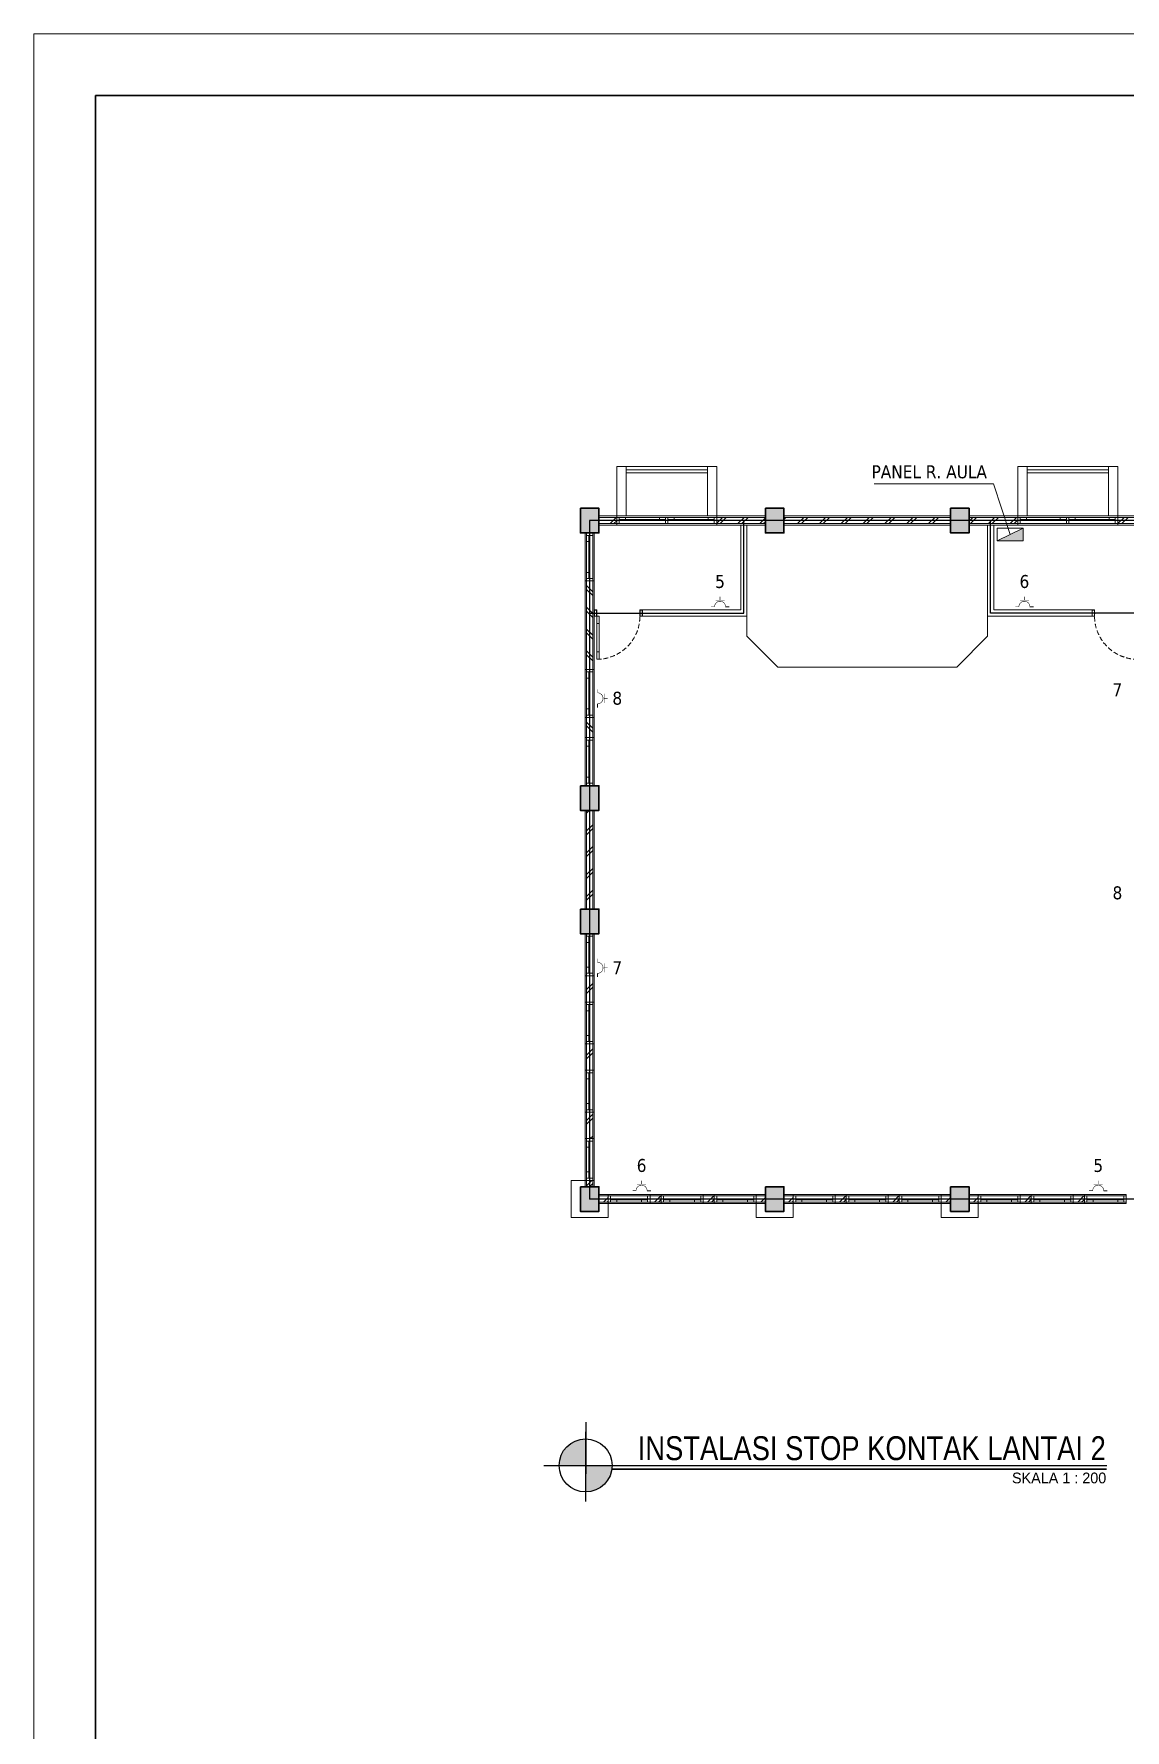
# Model space of a CAD drawing. Header units: millimetres. Extents: x -17012 to 17775, y -5570 to 5430.
# Drawn here: x 975 to 4513, y -70 to 5430 of the extents above; entities that cross this region are included whole.
import ezdxf
from ezdxf.enums import TextEntityAlignment as Align

# ---------------------------------------------------------------- set-up
doc = ezdxf.new("R2010")
doc.units = ezdxf.units.MM
doc.linetypes.add('HIDDEN', pattern=[0.375, 0.25, -0.125])
for name, color, linetype, lineweight in [('ars', 11, 'Continuous', 5), ('DENAH', 7, 'Continuous', 0), ('dinding', 5, 'Continuous', 15), ('GRS KOP', 1, 'Continuous', 35), ('KOLOM', 1, 'Continuous', 30), ('kop', 7, 'Continuous', 20), ('kus', 63, 'Continuous', 15), ('LAMPU-LISTRIK', 22, 'Continuous', 0), ('lan', 7, 'Continuous', 15), ('Notasi', 2, 'Continuous', 20), ('PARTISI', 190, 'Continuous', 9), ('sol kol', 8, 'Continuous', 0), ('tem', 5, 'Continuous', 20)]:
    doc.layers.add(name, color=color, linetype=linetype, lineweight=lineweight)
doc.layers.add('as', color=1, linetype='Continuous', plot=False)
doc.layers.add('D1', color=1, linetype='Continuous')
doc.layers.add('HT', color=8, linetype='Continuous')
doc.styles.add('BARU', font='complex.shx')
doc.styles.add('NOT', font='ARIALN.TTF')
doc.styles.get("Standard").update_dxf_attribs({"font": 'arial.ttf'})
doc.styles.add('style2', font='verdana.ttf')
doc.styles.add('tahoma', font='tahoma.ttf')
pattern_1 = [(45, (2676.857, -3628.213), (-35.35534, 35.35534), []), (45, (2689.357, -3628.213), (-35.35534, 35.35534), [])]

# ---------------------------------------------------------------- blocks, each defined once
blk = doc.blocks.new('P 70')
at = {"linetype": 'HIDDEN', "ltscale": 0.3}
blk.add_lwpolyline([(-0.74, 0.1, -0.414214), (-0.04, 0.8, -1.303225)], format="xyb", dxfattribs=at)
for points in [[(-0.04, 0.8), (-0.08, 0.8), (-0.08, 0.68), (-0.04, 0.68)], [(-0.04, 0.68), (-0.08, 0.68), (-0.08, 0.22), (-0.04, 0.22)], [(-0.735, 0.06), (-0.74, 0.06), (-0.74, 0.061), (-0.74, 0.1), (-0.78, 0.1), (-0.78, 0), (-0.74, 0), (-0.74, 0.056), (-0.735, 0.058)], [(-0.742, 0.002), (-0.778, 0.002), (-0.778, 0.098), (-0.742, 0.098)], [(-0.04, 0.1), (-0.08, 0.1), (-0.08, 0.22), (-0.04, 0.22)], [(-0.045, 0.06), (-0.04, 0.06), (-0.04, 0.061), (-0.04, 0.1), (0, 0.1), (0, 0), (-0.04, 0), (-0.04, 0.056), (-0.045, 0.058)], [(-0.038, 0.002), (-0.002, 0.002), (-0.002, 0.098), (-0.038, 0.098)]]:
    blk.add_lwpolyline(points, close=True)
blk = doc.blocks.new('K1')
at = {"layer": 'KOLOM'}
blk.add_lwpolyline([(0.2, 0.15), (-0.2, 0.15), (-0.2, -0.15), (0.2, -0.15), (0.2, 0.15)], dxfattribs=at)
blk = doc.blocks.new('P1')
at = {"lineweight": 5}
h = blk.add_hatch(dxfattribs=at)
h.set_pattern_fill('ANSI31', color=256, scale=0.020282, angle=-315, style=0)
h.set_pattern_definition([(179.99999863, (-506.106483, 1417.280242), (6.07e-11, 0.0025352112676), [])])
h.paths.add_polyline_path([(-1.729, 0.805, -1), (-1.693, 0.77, -1)])
h.paths.add_polyline_path([(-1.724, 0.801, 1), (-1.697, 0.774, 1)], flags=16)
h = blk.add_hatch(dxfattribs=at)
h.set_pattern_fill('ANSI31', color=256, scale=0.020282, angle=-315, style=0)
h.set_pattern_definition([(270.00000137, (1414.9464214, -503.7726625), (0.0025352112676, 6.07e-11), [])])
h.paths.add_polyline_path([(-1.528, 0.605, 1), (-1.564, 0.641, 1)])
h.paths.add_polyline_path([(-1.532, 0.609, -1), (-1.56, 0.637, -1)], flags=16)
h = blk.add_hatch(dxfattribs=at)
h.set_pattern_fill('ANSI31', color=256, scale=0.020282, angle=-315, style=0)
h.set_pattern_definition([(179.99999863, (-505.0458133, 1416.2195722), (6.07e-11, 0.0025352112676), [])])
h.paths.add_polyline_path([(-0.668, -0.255, -1), (-0.632, -0.291, -1)])
h.paths.add_polyline_path([(-0.664, -0.259, 1), (-0.636, -0.287, 1)], flags=16)
h = blk.add_hatch(dxfattribs=at)
h.set_pattern_fill('ANSI31', color=256, scale=0.020282, angle=-315, style=0)
h.set_pattern_definition([(270.00000137, (1416.0070912, -504.8333323), (0.0025352112676, 6.07e-11), [])])
h.paths.add_polyline_path([(-0.468, -0.455, 1), (-0.504, -0.42, 1)])
h.paths.add_polyline_path([(-0.472, -0.451, -1), (-0.499, -0.424, -1)], flags=16)
for p, q in [((-1.724, 0.801), (-1.697, 0.774)), ((-1.686, 0.781), (-1.623, 0.718)), ((-1.553, 0.648), (-1.616, 0.711)), ((-1.532, 0.609), (-1.56, 0.637)), ((-0.664, -0.259), (-0.636, -0.287)), ((-0.625, -0.28), (-0.562, -0.343)), ((-0.492, -0.413), (-0.555, -0.35)), ((-0.472, -0.451), (-0.499, -0.424))]:
    blk.add_line(p, q, dxfattribs=at)
at = {"color": 9, "lineweight": 5}
for p, q in [((-1.641, 0.7), (-1.704, 0.763)), ((-1.634, 0.693), (-1.571, 0.63)), ((-0.58, -0.361), (-0.643, -0.298)), ((-0.573, -0.368), (-0.51, -0.431))]:
    blk.add_line(p, q, dxfattribs=at)
at = {"color": 8, "lineweight": 5}
for p, q in [((-1.64, 0.701), (-1.703, 0.763)), ((-1.639, 0.702), (-1.701, 0.764)), ((-1.636, 0.705), (-1.697, 0.766)), ((-1.631, 0.71), (-1.692, 0.771)), ((-1.633, 0.694), (-1.57, 0.631)), ((-1.632, 0.695), (-1.57, 0.633)), ((-1.629, 0.698), (-1.568, 0.637)), ((-1.624, 0.703), (-1.563, 0.642)), ((-0.58, -0.36), (-0.642, -0.297)), ((-0.578, -0.358), (-0.64, -0.296)), ((-0.575, -0.356), (-0.636, -0.294)), ((-0.57, -0.351), (-0.631, -0.29)), ((-0.572, -0.367), (-0.51, -0.43)), ((-0.571, -0.366), (-0.509, -0.428)), ((-0.568, -0.363), (-0.507, -0.424)), ((-0.563, -0.358), (-0.502, -0.419))]:
    blk.add_line(p, q, dxfattribs=at)
for points in [[(-1.1, 1.241), (-1.701, 0.64), (-1.694, 0.633), (-1.093, 1.234), (-1.1, 1.241)], [(-1.273, 1.202), (-1.202, 1.273), (-1.061, 1.132), (-1.132, 1.061), (-1.273, 1.202)], [(-0.032, 0.173), (-0.633, -0.428), (-0.64, -0.421), (-0.039, 0.18), (-0.032, 0.173)], [(-0.071, 0), (0, 0.071), (-0.142, 0.212), (-0.212, 0.142), (-0.071, 0)]]:
    blk.add_lwpolyline(points)
at = {"lineweight": 9}
for points in [[(-1.153, 1.181), (-1.181, 1.153), (-1.216, 1.188), (-1.188, 1.216)], [(-1.082, 1.11), (-1.11, 1.082), (-1.181, 1.153), (-1.153, 1.181)], [(-0.163, 0.191), (-0.191, 0.163), (-0.12, 0.092), (-0.092, 0.12)], [(-0.092, 0.12), (-0.12, 0.092), (-0.085, 0.057), (-0.057, 0.085)]]:
    blk.add_lwpolyline(points, close=True, dxfattribs=at)
at = {"lineweight": 5}
for points in [[(-1.697, 0.801), (-1.724, 0.774)], [(-1.532, 0.637), (-1.56, 0.609)], [(-0.636, -0.259), (-0.664, -0.287)], [(-0.472, -0.424), (-0.499, -0.451)]]:
    blk.add_lwpolyline(points, dxfattribs=at)
for points in [[(-1.701, 0.64, 0.396093), (-0.672, 0.601)], [(-0.633, -0.428, -0.396093), (-0.672, 0.601)]]:
    blk.add_lwpolyline(points, format="xyb")
for centre in [(-1.167, 1.167), (-0.106, 0.106)]:
    blk.add_circle(centre, 0.04)
for centre, radius in [((-1.711, 0.788), 0.0254), ((-1.711, 0.788), 0.0195), ((-1.546, 0.623), 0.0254), ((-1.546, 0.623), 0.0195), ((-0.65, -0.273), 0.0254), ((-0.65, -0.273), 0.0195), ((-0.486, -0.437), 0.0254), ((-0.486, -0.437), 0.0195)]:
    blk.add_circle(centre, radius, dxfattribs=at)
blk = doc.blocks.new('H')
at = {"layer": 'LAMPU-LISTRIK', "ltscale": 2}
blk.add_line((2116771, -303777), (2116700, -303777), dxfattribs=at)
at = {"layer": 'LAMPU-LISTRIK', "ltscale": 2, "const_width": 10}
for points in [[(2116700, -303777), (2116771, -303777)], [(2116970, -303647), (2116790, -303647)], [(2116880, -303647), (2116880, -303577)], [(2117060, -303777), (2116989, -303777)]]:
    blk.add_lwpolyline(points, dxfattribs=at)
blk.add_lwpolyline([(2116989, -303777, 1), (2116771, -303777)], format="xyb", dxfattribs=at)
blk = doc.blocks.new('kop')
at = {"layer": 'GRS KOP'}
blk.add_lwpolyline([(1, 54), (83, 54), (83, 1), (1, 1)], close=True, dxfattribs=at)
at = {"layer": 'kop', "color": 7}
for p, q in [((84, 55), (0, 55)), ((0, 55), (0, 0))]:
    blk.add_line(p, q, dxfattribs=at)
at = {"layer": 'kop', "style": 'BARU', "flags": 4}
for p, height in [((73.8, 5.4), 0.35), ((80.303, 5.382), 0.25), ((73.8, 4.9), 0.35), ((80.303, 4.882), 0.25), ((73.8, 4.4), 0.35), ((80.303, 4.382), 0.25)]:
    blk.add_attdef('-', p, '', height=height, dxfattribs=at)
at = {"layer": 'kop', "flags": 4}
for tag, p in [('AR-00', (78.057, 2.648)), ('00', (81.238, 2.647))]:
    blk.add_attdef(tag, text='', height=0.35, dxfattribs=at).set_placement(p, align=Align.MIDDLE)

msp = doc.modelspace()

# ---------------------------------------------------------------- hatches: boundary and pattern name
at = {"layer": 'ars'}
h = msp.add_hatch(dxfattribs=at)
h.set_pattern_fill('TEMBOK', color=256, scale=50)
h.set_pattern_definition([(45, (2298.857, 2236.834), (-35.3553, 35.3553), []), (45, (2311.357, 2236.834), (-35.3553, 35.3553), [])])
h.paths.add_polyline_path([(2806.9, 3861.8), (2864.9, 3861.8), (2864.9, 3841.8), (2806.9, 3841.8)])
h = msp.add_hatch(dxfattribs=at)
h.set_pattern_fill('TEMBOK', color=256, scale=50)
h.set_pattern_definition([(45, (2642.857, 2236.834), (-35.3553, 35.3553), []), (45, (2655.357, 2236.834), (-35.3553, 35.3553), [])])
h.paths.add_polyline_path([(3188.9, 3861.8), (3346.9, 3861.8), (3346.9, 3841.8), (3188.9, 3841.8)])
h = msp.add_hatch(dxfattribs=at)
h.set_pattern_fill('TEMBOK', color=256, scale=50)
h.set_pattern_definition([(45, (4976.857, 1336.834), (-35.3553, 35.3553), []), (45, (4989.357, 1336.834), (-35.3553, 35.3553), [])])
h.paths.add_polyline_path([(3946.9, 3861.8), (3406.9, 3861.8), (3406.9, 3841.8), (3946.9, 3841.8)])
h = msp.add_hatch(dxfattribs=at)
h.set_pattern_fill('TEMBOK', color=256, scale=50)
h.set_pattern_definition([(45, (3454.857, 2236.834), (-35.3553, 35.3553), []), (45, (3467.357, 2236.834), (-35.3553, 35.3553), [])])
h.paths.add_polyline_path([(4006.9, 3861.8), (4164.9, 3861.8), (4164.9, 3841.8), (4006.9, 3841.8)])
h = msp.add_hatch(dxfattribs=at)
h.set_pattern_fill('TEMBOK', color=256, scale=50)
h.set_pattern_definition([(45, (3874.857, 2236.834), (-35.3553, 35.3553), []), (45, (3887.357, 2236.834), (-35.3553, 35.3553), [])])
h.paths.add_polyline_path([(4488.9, 3861.8), (4546.9, 3861.8), (4546.9, 3841.8), (4488.9, 3841.8)])
h = msp.add_hatch(dxfattribs=at)
h.set_pattern_fill('TEMBOK', color=256, scale=50, angle=-90)
h.set_pattern_definition([(315, (2461.857, 4511.834), (35.3553, 35.3553), []), (315, (2461.857, 4499.334), (35.3553, 35.3553), [])])
h.paths.add_polyline_path([(2786.9, 3369.2), (2786.9, 3655.8), (2766.9, 3655.8), (2766.9, 3369.2)])
h = msp.add_hatch(dxfattribs=at)
h.set_pattern_fill('TEMBOK', color=256, scale=50, angle=-90)
h.set_pattern_definition([(315, (2461.857, 4069.167), (35.3553, 35.3553), []), (315, (2461.857, 4056.667), (35.3553, 35.3553), [])])
h.paths.add_polyline_path([(2786.9, 3147.8), (2786.9, 3213.2), (2766.9, 3213.2), (2766.9, 3147.8)])
h = msp.add_hatch(dxfattribs=at)
h.set_pattern_fill('TEMBOK', color=256, scale=50)
h.set_pattern_definition([(45, (5076.857, 1336.834), (-35.3553, 35.3553), []), (45, (5089.357, 1336.834), (-35.3553, 35.3553), [])])
h.paths.add_polyline_path([(2786.9, 2591.8), (2786.9, 2911.8), (2766.9, 2911.8), (2766.9, 2591.8)])
h = msp.add_hatch(dxfattribs=at)
h.set_pattern_fill('TEMBOK', color=256, scale=50)
h.set_pattern_definition(pattern_1)
h.paths.add_polyline_path([(2786.9, 2290.5), (2786.9, 2375.8), (2766.9, 2375.8), (2766.9, 2290.5)])
h = msp.add_hatch(dxfattribs=at)
h.set_pattern_fill('TEMBOK', color=256, scale=50)
h.set_pattern_definition(pattern_1)
h.paths.add_polyline_path([(2786.9, 2069.2), (2786.9, 2154.5), (2766.9, 2154.5), (2766.9, 2069.2)])
h = msp.add_hatch(dxfattribs=at)
h.set_pattern_fill('TEMBOK', color=256, scale=50)
h.set_pattern_definition(pattern_1)
h.paths.add_polyline_path([(2786.9, 1847.8), (2786.9, 1933.2), (2766.9, 1933.2), (2766.9, 1847.8)])
h = msp.add_hatch(dxfattribs=at)
h.set_pattern_fill('TEMBOK', color=256, scale=50)
h.set_pattern_definition(pattern_1)
h.paths.add_polyline_path([(2786.9, 1691.8), (2786.9, 1711.8), (2766.9, 1711.8), (2766.9, 1691.8)])
h = msp.add_hatch(dxfattribs=at)
h.set_pattern_fill('TEMBOK', color=256, scale=50)
h.set_pattern_definition([(45, (1950.857, 1336.834), (-35.3553, 35.3553), []), (45, (1963.357, 1336.834), (-35.3553, 35.3553), [])])
h.paths.add_polyline_path([(2836.9, 1661.8), (2806.9, 1661.8), (2806.9, 1641.8), (2836.9, 1641.8)])
h = msp.add_hatch(dxfattribs=at)
h.set_pattern_fill('TEMBOK', color=256, scale=50)
h.set_pattern_definition([(45, (2116.857, 1336.834), (-35.3553, 35.3553), []), (45, (2129.357, 1336.834), (-35.3553, 35.3553), [])])
h.paths.add_polyline_path([(3008.9, 1661.8), (2972.9, 1661.8), (2972.9, 1641.8), (3008.9, 1641.8)])
h = msp.add_hatch(dxfattribs=at)
h.set_pattern_fill('TEMBOK', color=256, scale=50)
h.set_pattern_definition([(45, (2288.857, 1336.834), (-35.3553, 35.3553), []), (45, (2301.357, 1336.834), (-35.3553, 35.3553), [])])
h.paths.add_polyline_path([(3180.9, 1661.8), (3144.9, 1661.8), (3144.9, 1641.8), (3180.9, 1641.8)])
h = msp.add_hatch(dxfattribs=at)
h.set_pattern_fill('TEMBOK', color=256, scale=50)
h.set_pattern_definition([(45, (2460.857, 1336.834), (-35.3553, 35.3553), []), (45, (2473.357, 1336.834), (-35.3553, 35.3553), [])])
h.paths.add_polyline_path([(3346.9, 1661.8), (3316.9, 1661.8), (3316.9, 1641.8), (3346.9, 1641.8)])
h = msp.add_hatch(dxfattribs=at)
h.set_pattern_fill('TEMBOK', color=256, scale=50)
h.set_pattern_definition([(45, (2550.857, 1336.834), (-35.3553, 35.3553), []), (45, (2563.357, 1336.834), (-35.3553, 35.3553), [])])
h.paths.add_polyline_path([(3436.9, 1661.8), (3406.9, 1661.8), (3406.9, 1641.8), (3436.9, 1641.8)])
h = msp.add_hatch(dxfattribs=at)
h.set_pattern_fill('TEMBOK', color=256, scale=50)
h.set_pattern_definition([(45, (2716.857, 1336.834), (-35.3553, 35.3553), []), (45, (2729.357, 1336.834), (-35.3553, 35.3553), [])])
h.paths.add_polyline_path([(3608.9, 1661.8), (3572.9, 1661.8), (3572.9, 1641.8), (3608.9, 1641.8)])
h = msp.add_hatch(dxfattribs=at)
h.set_pattern_fill('TEMBOK', color=256, scale=50)
h.set_pattern_definition([(45, (2888.857, 1336.834), (-35.3553, 35.3553), []), (45, (2901.357, 1336.834), (-35.3553, 35.3553), [])])
h.paths.add_polyline_path([(3780.9, 1661.8), (3744.9, 1661.8), (3744.9, 1641.8), (3780.9, 1641.8)])
h = msp.add_hatch(dxfattribs=at)
h.set_pattern_fill('TEMBOK', color=256, scale=50)
h.set_pattern_definition([(45, (3060.857, 1336.834), (-35.3553, 35.3553), []), (45, (3073.357, 1336.834), (-35.3553, 35.3553), [])])
h.paths.add_polyline_path([(3946.9, 1661.8), (3916.9, 1661.8), (3916.9, 1641.8), (3946.9, 1641.8)])
h = msp.add_hatch(dxfattribs=at)
h.set_pattern_fill('TEMBOK', color=256, scale=50)
h.set_pattern_definition([(45, (3150.857, 1336.834), (-35.3553, 35.3553), []), (45, (3163.357, 1336.834), (-35.3553, 35.3553), [])])
h.paths.add_polyline_path([(4036.9, 1661.8), (4006.9, 1661.8), (4006.9, 1641.8), (4036.9, 1641.8)])
h = msp.add_hatch(dxfattribs=at)
h.set_pattern_fill('TEMBOK', color=256, scale=50)
h.set_pattern_definition([(45, (3316.857, 1336.834), (-35.3553, 35.3553), []), (45, (3329.357, 1336.834), (-35.3553, 35.3553), [])])
h.paths.add_polyline_path([(4208.9, 1661.8), (4172.9, 1661.8), (4172.9, 1641.8), (4208.9, 1641.8)])
h = msp.add_hatch(dxfattribs=at)
h.set_pattern_fill('TEMBOK', color=256, scale=50)
h.set_pattern_definition([(45, (3488.857, 1336.834), (-35.3553, 35.3553), []), (45, (3501.357, 1336.834), (-35.3553, 35.3553), [])])
h.paths.add_polyline_path([(4380.9, 1661.8), (4344.9, 1661.8), (4344.9, 1641.8), (4380.9, 1641.8)])
at = {"layer": 'DENAH'}
for points in [[(2678, 787.8), (2764.5, 787.8), (2764.5, 873.7, 0.416242)], [(2851, 787.8), (2764.5, 787.8), (2764.5, 701.8, 0.416242)]]:
    msp.add_hatch(color=256, dxfattribs=at).paths.add_polyline_path(points)
at = {"layer": 'kop'}
msp.add_hatch(color=4, dxfattribs=at).paths.add_polyline_path([(4183, 3826.8), (4098.3, 3786.4), (4183, 3786.4)])
at = {"layer": 'sol kol'}
for points in [[(2746.9, 3891.8), (2746.9, 3811.8), (2806.9, 3811.8), (2806.9, 3891.8)], [(3346.9, 3891.8), (3346.9, 3811.8), (3406.9, 3811.8), (3406.9, 3891.8)], [(3946.9, 3891.8), (3946.9, 3811.8), (4006.9, 3811.8), (4006.9, 3891.8)], [(2746.9, 2991.8), (2746.9, 2911.8), (2806.9, 2911.8), (2806.9, 2991.8)], [(2746.9, 2591.8), (2746.9, 2511.8), (2806.9, 2511.8), (2806.9, 2591.8)], [(2746.9, 1691.8), (2746.9, 1611.8), (2806.9, 1611.8), (2806.9, 1691.8)], [(3346.9, 1691.8), (3346.9, 1611.8), (3406.9, 1611.8), (3406.9, 1691.8)], [(3946.9, 1691.8), (3946.9, 1611.8), (4006.9, 1611.8), (4006.9, 1691.8)]]:
    msp.add_hatch(color=256, dxfattribs=at).paths.add_polyline_path(points)

# ---------------------------------------------------------------- linework, layer by layer
at = {"layer": 'ars'}
for points in [[(3158.9, 4016.8), (2894.9, 4016.8)], [(4458.9, 4016.8), (4194.9, 4016.8)], [(3158.9, 4006.8), (2894.9, 4006.8)], [(4458.9, 4006.8), (4194.9, 4006.8)]]:
    msp.add_lwpolyline(points, dxfattribs=at)
for points in [[(2806.9, 3861.8), (2864.9, 3861.8), (2864.9, 3841.8), (2806.9, 3841.8)], [(3188.9, 3861.8), (3346.9, 3861.8), (3346.9, 3841.8), (3188.9, 3841.8)], [(3946.9, 3861.8), (3406.9, 3861.8), (3406.9, 3841.8), (3946.9, 3841.8)], [(4006.9, 3861.8), (4164.9, 3861.8), (4164.9, 3841.8), (4006.9, 3841.8)], [(4488.9, 3861.8), (4546.9, 3861.8), (4546.9, 3841.8), (4488.9, 3841.8)], [(2786.9, 3369.2), (2786.9, 3655.8), (2766.9, 3655.8), (2766.9, 3369.2)], [(2786.9, 3147.8), (2786.9, 3213.2), (2766.9, 3213.2), (2766.9, 3147.8)], [(2786.9, 2591.8), (2786.9, 2911.8), (2766.9, 2911.8), (2766.9, 2591.8)], [(2786.9, 2290.5), (2786.9, 2375.8), (2766.9, 2375.8), (2766.9, 2290.5)], [(2786.9, 2069.2), (2786.9, 2154.5), (2766.9, 2154.5), (2766.9, 2069.2)], [(2786.9, 1847.8), (2786.9, 1933.2), (2766.9, 1933.2), (2766.9, 1847.8)], [(2786.9, 1691.8), (2786.9, 1711.8), (2766.9, 1711.8), (2766.9, 1691.8)], [(2836.9, 1661.8), (2806.9, 1661.8), (2806.9, 1641.8), (2836.9, 1641.8)], [(3008.9, 1661.8), (2972.9, 1661.8), (2972.9, 1641.8), (3008.9, 1641.8)], [(3180.9, 1661.8), (3144.9, 1661.8), (3144.9, 1641.8), (3180.9, 1641.8)], [(3346.9, 1661.8), (3316.9, 1661.8), (3316.9, 1641.8), (3346.9, 1641.8)], [(3436.9, 1661.8), (3406.9, 1661.8), (3406.9, 1641.8), (3436.9, 1641.8)], [(3608.9, 1661.8), (3572.9, 1661.8), (3572.9, 1641.8), (3608.9, 1641.8)], [(3780.9, 1661.8), (3744.9, 1661.8), (3744.9, 1641.8), (3780.9, 1641.8)], [(3946.9, 1661.8), (3916.9, 1661.8), (3916.9, 1641.8), (3946.9, 1641.8)], [(4036.9, 1661.8), (4006.9, 1661.8), (4006.9, 1641.8), (4036.9, 1641.8)], [(4208.9, 1661.8), (4172.9, 1661.8), (4172.9, 1641.8), (4208.9, 1641.8)], [(4380.9, 1661.8), (4344.9, 1661.8), (4344.9, 1641.8), (4380.9, 1641.8)]]:
    msp.add_lwpolyline(points, close=True, dxfattribs=at)
at = {"layer": 'as'}
for p, q in [((3276.9, 3551.8), (3276.9, 3851.8)), ((4076.9, 3551.8), (4076.9, 3851.8)), ((2776.9, 3551.8), (3276.9, 3551.8)), ((4576.9, 3551.8), (4076.9, 3551.8))]:
    msp.add_line(p, q, dxfattribs=at)
for points in [[(4576.9, 3851.8), (2776.9, 3851.8)], [(2776.9, 3851.8), (2776.9, 1651.8)], [(4576.9, 1651.8), (2776.9, 1651.8)]]:
    msp.add_lwpolyline(points, dxfattribs=at)
at = {"layer": 'D1', "color": 7, "const_width": 5.42}
msp.add_lwpolyline([(2849.8, 776), (4453.4, 776)], dxfattribs=at)
at = {"layer": 'D1', "color": 7}
msp.add_circle((2763.9, 787.8), 85.9, dxfattribs=at)
at = {"layer": 'dinding'}
for points in [[(2806.9, 3866.8), (2864.9, 3866.8), (2864.9, 3836.8), (2806.9, 3836.8)], [(3188.9, 3866.8), (3346.9, 3866.8), (3346.9, 3836.8), (3188.9, 3836.8)], [(3946.9, 3866.8), (3406.9, 3866.8), (3406.9, 3836.8), (3946.9, 3836.8)], [(4006.9, 3866.8), (4164.9, 3866.8), (4164.9, 3836.8), (4006.9, 3836.8)], [(4488.9, 3866.8), (4546.9, 3866.8), (4546.9, 3836.8), (4488.9, 3836.8)], [(2791.9, 3369.2), (2791.9, 3655.8), (2761.9, 3655.8), (2761.9, 3369.2)], [(2791.9, 3147.8), (2791.9, 3213.2), (2761.9, 3213.2), (2761.9, 3147.8)], [(2791.9, 2591.8), (2791.9, 2911.8), (2761.9, 2911.8), (2761.9, 2591.8)], [(2791.9, 2290.5), (2791.9, 2375.8), (2761.9, 2375.8), (2761.9, 2290.5)], [(2791.9, 2069.2), (2791.9, 2154.5), (2761.9, 2154.5), (2761.9, 2069.2)], [(2791.9, 1847.8), (2791.9, 1933.2), (2761.9, 1933.2), (2761.9, 1847.8)], [(2791.9, 1691.8), (2791.9, 1711.8), (2761.9, 1711.8), (2761.9, 1691.8)], [(2836.9, 1666.8), (2806.9, 1666.8), (2806.9, 1636.8), (2836.9, 1636.8)], [(3008.9, 1666.8), (2972.9, 1666.8), (2972.9, 1636.8), (3008.9, 1636.8)], [(3180.9, 1666.8), (3144.9, 1666.8), (3144.9, 1636.8), (3180.9, 1636.8)], [(3346.9, 1666.8), (3316.9, 1666.8), (3316.9, 1636.8), (3346.9, 1636.8)], [(3436.9, 1666.8), (3406.9, 1666.8), (3406.9, 1636.8), (3436.9, 1636.8)], [(3608.9, 1666.8), (3572.9, 1666.8), (3572.9, 1636.8), (3608.9, 1636.8)], [(3780.9, 1666.8), (3744.9, 1666.8), (3744.9, 1636.8), (3780.9, 1636.8)], [(3946.9, 1666.8), (3916.9, 1666.8), (3916.9, 1636.8), (3946.9, 1636.8)], [(4036.9, 1666.8), (4006.9, 1666.8), (4006.9, 1636.8), (4036.9, 1636.8)], [(4208.9, 1666.8), (4172.9, 1666.8), (4172.9, 1636.8), (4208.9, 1636.8)], [(4380.9, 1666.8), (4344.9, 1666.8), (4344.9, 1636.8), (4380.9, 1636.8)]]:
    msp.add_lwpolyline(points, close=True, dxfattribs=at)
at = {"layer": 'HT'}
for p, q in [((2764.5, 928.6), (2764.5, 760.8)), ((2764.5, 671), (2764.5, 896.5)), ((2628.3, 787.8), (4453.4, 787.8))]:
    msp.add_line(p, q, dxfattribs=at)
at = {"layer": 'kop', "color": 7}
msp.add_line((17775.2, 5429.8), (975.2, 5429.8), dxfattribs=at)
at = {"layer": 'kop', "color": 4}
msp.add_line((4183, 3826.8), (4098.3, 3786.4), dxfattribs=at)
msp.add_lwpolyline([(4098.3, 3826.8), (4183, 3826.8), (4183, 3786.4), (4098.3, 3786.4)], close=True, dxfattribs=at)
at = {"layer": 'kus'}
for p, q in [((2872.9, 3861.8), (3022.9, 3861.8)), ((2872.9, 3854.8), (3022.9, 3854.8)), ((2892.9, 3854.8), (2892.9, 3861.8)), ((3002.9, 3854.8), (3002.9, 3861.8)), ((3030.9, 3861.8), (3180.9, 3861.8)), ((3030.9, 3854.8), (3180.9, 3854.8)), ((3050.9, 3854.8), (3050.9, 3861.8)), ((3160.9, 3854.8), (3160.9, 3861.8)), ((4172.9, 3861.8), (4322.9, 3861.8)), ((4172.9, 3854.8), (4322.9, 3854.8)), ((4192.9, 3854.8), (4192.9, 3861.8)), ((4302.9, 3854.8), (4302.9, 3861.8)), ((4330.9, 3861.8), (4480.9, 3861.8)), ((4330.9, 3854.8), (4480.9, 3854.8)), ((4350.9, 3854.8), (4350.9, 3861.8)), ((4460.9, 3854.8), (4460.9, 3861.8)), ((2766.9, 3663.8), (2766.9, 3803.8)), ((2773.9, 3663.8), (2773.9, 3803.8)), ((2786.9, 3663.8), (2786.9, 3803.8)), ((2872.9, 3841.8), (3022.9, 3841.8)), ((3030.9, 3841.8), (3180.9, 3841.8)), ((4172.9, 3841.8), (4322.9, 3841.8)), ((4330.9, 3841.8), (4480.9, 3841.8)), ((2773.9, 3783.8), (2766.9, 3783.8)), ((2773.9, 3683.8), (2766.9, 3683.8)), ((2766.9, 3221.2), (2766.9, 3361.2)), ((2773.9, 3221.2), (2773.9, 3361.2)), ((2786.9, 3221.2), (2786.9, 3361.2)), ((2773.9, 3341.2), (2766.9, 3341.2)), ((2773.9, 3241.2), (2766.9, 3241.2)), ((2766.9, 2999.8), (2766.9, 3139.8)), ((2773.9, 2999.8), (2773.9, 3139.8)), ((2786.9, 2999.8), (2786.9, 3139.8)), ((2773.9, 3119.8), (2766.9, 3119.8)), ((2773.9, 3019.8), (2766.9, 3019.8)), ((2766.9, 2383.8), (2766.9, 2503.8)), ((2773.9, 2483.8), (2766.9, 2483.8)), ((2773.9, 2383.8), (2773.9, 2503.8)), ((2786.9, 2383.8), (2786.9, 2503.8)), ((2773.9, 2403.8), (2766.9, 2403.8)), ((2766.9, 2162.5), (2766.9, 2282.5)), ((2773.9, 2262.5), (2766.9, 2262.5)), ((2773.9, 2162.5), (2773.9, 2282.5)), ((2786.9, 2162.5), (2786.9, 2282.5)), ((2773.9, 2182.5), (2766.9, 2182.5)), ((2766.9, 1941.2), (2766.9, 2061.2)), ((2773.9, 2041.2), (2766.9, 2041.2)), ((2773.9, 1941.2), (2773.9, 2061.2)), ((2786.9, 1941.2), (2786.9, 2061.2)), ((2773.9, 1961.2), (2766.9, 1961.2)), ((2766.9, 1719.8), (2766.9, 1839.8)), ((2773.9, 1819.8), (2766.9, 1819.8)), ((2773.9, 1719.8), (2773.9, 1839.8)), ((2786.9, 1719.8), (2786.9, 1839.8)), ((2773.9, 1739.8), (2766.9, 1739.8)), ((2964.9, 1661.8), (2844.9, 1661.8)), ((3136.9, 1661.8), (3016.9, 1661.8)), ((3308.9, 1661.8), (3188.9, 1661.8)), ((3564.9, 1661.8), (3444.9, 1661.8)), ((3736.9, 1661.8), (3616.9, 1661.8)), ((3908.9, 1661.8), (3788.9, 1661.8)), ((4164.9, 1661.8), (4044.9, 1661.8)), ((4336.9, 1661.8), (4216.9, 1661.8)), ((4508.9, 1661.8), (4388.9, 1661.8)), ((2964.9, 1648.8), (2844.9, 1648.8)), ((2964.9, 1641.8), (2844.9, 1641.8)), ((2864.9, 1648.8), (2864.9, 1641.8)), ((2944.9, 1648.8), (2944.9, 1641.8)), ((3136.9, 1648.8), (3016.9, 1648.8)), ((3136.9, 1641.8), (3016.9, 1641.8)), ((3036.9, 1648.8), (3036.9, 1641.8)), ((3116.9, 1648.8), (3116.9, 1641.8)), ((3308.9, 1648.8), (3188.9, 1648.8)), ((3308.9, 1641.8), (3188.9, 1641.8)), ((3208.9, 1648.8), (3208.9, 1641.8)), ((3288.9, 1648.8), (3288.9, 1641.8)), ((3564.9, 1648.8), (3444.9, 1648.8)), ((3564.9, 1641.8), (3444.9, 1641.8)), ((3464.9, 1648.8), (3464.9, 1641.8)), ((3544.9, 1648.8), (3544.9, 1641.8)), ((3736.9, 1648.8), (3616.9, 1648.8)), ((3736.9, 1641.8), (3616.9, 1641.8)), ((3636.9, 1648.8), (3636.9, 1641.8)), ((3716.9, 1648.8), (3716.9, 1641.8)), ((3908.9, 1648.8), (3788.9, 1648.8)), ((3908.9, 1641.8), (3788.9, 1641.8)), ((3808.9, 1648.8), (3808.9, 1641.8)), ((3888.9, 1648.8), (3888.9, 1641.8)), ((4164.9, 1648.8), (4044.9, 1648.8)), ((4164.9, 1641.8), (4044.9, 1641.8)), ((4064.9, 1648.8), (4064.9, 1641.8)), ((4144.9, 1648.8), (4144.9, 1641.8)), ((4336.9, 1648.8), (4216.9, 1648.8)), ((4336.9, 1641.8), (4216.9, 1641.8)), ((4236.9, 1648.8), (4236.9, 1641.8)), ((4316.9, 1648.8), (4316.9, 1641.8)), ((4508.9, 1648.8), (4388.9, 1648.8)), ((4508.9, 1641.8), (4388.9, 1641.8)), ((4408.9, 1648.8), (4408.9, 1641.8)), ((4488.9, 1648.8), (4488.9, 1641.8))]:
    msp.add_line(p, q, dxfattribs=at)
for points in [[(2864.9, 3861.8), (2872.9, 3861.8), (2872.9, 3841.8), (2864.9, 3841.8)], [(3022.9, 3861.8), (3030.9, 3861.8), (3030.9, 3841.8), (3022.9, 3841.8)], [(3180.9, 3861.8), (3188.9, 3861.8), (3188.9, 3841.8), (3180.9, 3841.8)], [(4164.9, 3861.8), (4172.9, 3861.8), (4172.9, 3841.8), (4164.9, 3841.8)], [(4322.9, 3861.8), (4330.9, 3861.8), (4330.9, 3841.8), (4322.9, 3841.8)], [(4480.9, 3861.8), (4488.9, 3861.8), (4488.9, 3841.8), (4480.9, 3841.8)], [(2766.9, 3803.8), (2766.9, 3811.8), (2786.9, 3811.8), (2786.9, 3803.8)], [(2766.9, 3655.8), (2766.9, 3663.8), (2786.9, 3663.8), (2786.9, 3655.8)], [(2766.9, 3361.2), (2766.9, 3369.2), (2786.9, 3369.2), (2786.9, 3361.2)], [(2766.9, 3213.2), (2766.9, 3221.2), (2786.9, 3221.2), (2786.9, 3213.2)], [(2766.9, 3139.8), (2766.9, 3147.8), (2786.9, 3147.8), (2786.9, 3139.8)], [(2766.9, 2991.8), (2766.9, 2999.8), (2786.9, 2999.8), (2786.9, 2991.8)], [(2766.9, 2503.8), (2766.9, 2511.8), (2786.9, 2511.8), (2786.9, 2503.8)], [(2766.9, 2375.8), (2766.9, 2383.8), (2786.9, 2383.8), (2786.9, 2375.8)], [(2766.9, 2282.5), (2766.9, 2290.5), (2786.9, 2290.5), (2786.9, 2282.5)], [(2766.9, 2154.5), (2766.9, 2162.5), (2786.9, 2162.5), (2786.9, 2154.5)], [(2766.9, 2061.2), (2766.9, 2069.2), (2786.9, 2069.2), (2786.9, 2061.2)], [(2766.9, 1933.2), (2766.9, 1941.2), (2786.9, 1941.2), (2786.9, 1933.2)], [(2766.9, 1839.8), (2766.9, 1847.8), (2786.9, 1847.8), (2786.9, 1839.8)], [(2766.9, 1711.8), (2766.9, 1719.8), (2786.9, 1719.8), (2786.9, 1711.8)], [(2844.9, 1641.8), (2836.9, 1641.8), (2836.9, 1661.8), (2844.9, 1661.8)], [(2972.9, 1641.8), (2964.9, 1641.8), (2964.9, 1661.8), (2972.9, 1661.8)], [(3016.9, 1641.8), (3008.9, 1641.8), (3008.9, 1661.8), (3016.9, 1661.8)], [(3144.9, 1641.8), (3136.9, 1641.8), (3136.9, 1661.8), (3144.9, 1661.8)], [(3188.9, 1641.8), (3180.9, 1641.8), (3180.9, 1661.8), (3188.9, 1661.8)], [(3316.9, 1641.8), (3308.9, 1641.8), (3308.9, 1661.8), (3316.9, 1661.8)], [(3444.9, 1641.8), (3436.9, 1641.8), (3436.9, 1661.8), (3444.9, 1661.8)], [(3572.9, 1641.8), (3564.9, 1641.8), (3564.9, 1661.8), (3572.9, 1661.8)], [(3616.9, 1641.8), (3608.9, 1641.8), (3608.9, 1661.8), (3616.9, 1661.8)], [(3744.9, 1641.8), (3736.9, 1641.8), (3736.9, 1661.8), (3744.9, 1661.8)], [(3788.9, 1641.8), (3780.9, 1641.8), (3780.9, 1661.8), (3788.9, 1661.8)], [(3916.9, 1641.8), (3908.9, 1641.8), (3908.9, 1661.8), (3916.9, 1661.8)], [(4044.9, 1641.8), (4036.9, 1641.8), (4036.9, 1661.8), (4044.9, 1661.8)], [(4172.9, 1641.8), (4164.9, 1641.8), (4164.9, 1661.8), (4172.9, 1661.8)], [(4216.9, 1641.8), (4208.9, 1641.8), (4208.9, 1661.8), (4216.9, 1661.8)], [(4344.9, 1641.8), (4336.9, 1641.8), (4336.9, 1661.8), (4344.9, 1661.8)], [(4388.9, 1641.8), (4380.9, 1641.8), (4380.9, 1661.8), (4388.9, 1661.8)], [(4516.9, 1641.8), (4508.9, 1641.8), (4508.9, 1661.8), (4516.9, 1661.8)]]:
    msp.add_lwpolyline(points, close=True, dxfattribs=at)
at = {"layer": 'lan'}
for p, q in [((2864.9, 3866.8), (2864.9, 4026.8)), ((2894.9, 3866.8), (2894.9, 4026.8)), ((3158.9, 3866.8), (3158.9, 4026.8)), ((3188.9, 3866.8), (3188.9, 4026.8)), ((4164.9, 3866.8), (4164.9, 4026.8)), ((4194.9, 3866.8), (4194.9, 4026.8)), ((4458.9, 3866.8), (4458.9, 4026.8)), ((4488.9, 3866.8), (4488.9, 4026.8)), ((4086.6, 3971.3), (3699, 3971.3)), ((4140.7, 3806.6), (4086.6, 3971.3)), ((2716.9, 1711.8), (2716.9, 1591.8)), ((2761.9, 1711.8), (2716.9, 1711.8)), ((2836.9, 1636.8), (2836.9, 1591.8)), ((3316.9, 1636.8), (3316.9, 1591.8)), ((3436.9, 1636.8), (3436.9, 1591.8)), ((3916.9, 1636.8), (3916.9, 1591.8)), ((4036.9, 1636.8), (4036.9, 1591.8)), ((2836.9, 1591.8), (2716.9, 1591.8)), ((3436.9, 1591.8), (3316.9, 1591.8)), ((4036.9, 1591.8), (3916.9, 1591.8))]:
    msp.add_line(p, q, dxfattribs=at)
for points in [[(3188.9, 4026.8), (2864.9, 4026.8)], [(4488.9, 4026.8), (4164.9, 4026.8)]]:
    msp.add_lwpolyline(points, dxfattribs=at)
for points in [[(2864.9, 3866.8), (3188.9, 3866.8), (3188.9, 3836.8), (2864.9, 3836.8)], [(4164.9, 3866.8), (4488.9, 3866.8), (4488.9, 3836.8), (4164.9, 3836.8)], [(2761.9, 3655.8), (2761.9, 3811.8), (2791.9, 3811.8), (2791.9, 3655.8)], [(2761.9, 3213.2), (2761.9, 3369.2), (2791.9, 3369.2), (2791.9, 3213.2)], [(2761.9, 2991.8), (2761.9, 3147.8), (2791.9, 3147.8), (2791.9, 2991.8)], [(2761.9, 2375.8), (2761.9, 2511.8), (2791.9, 2511.8), (2791.9, 2375.8)], [(2761.9, 2154.5), (2761.9, 2290.5), (2791.9, 2290.5), (2791.9, 2154.5)], [(2761.9, 1933.2), (2761.9, 2069.2), (2791.9, 2069.2), (2791.9, 1933.2)], [(2761.9, 1711.8), (2761.9, 1847.8), (2791.9, 1847.8), (2791.9, 1711.8)], [(2972.9, 1636.8), (2836.9, 1636.8), (2836.9, 1666.8), (2972.9, 1666.8)], [(3144.9, 1636.8), (3008.9, 1636.8), (3008.9, 1666.8), (3144.9, 1666.8)], [(3316.9, 1636.8), (3180.9, 1636.8), (3180.9, 1666.8), (3316.9, 1666.8)], [(3572.9, 1636.8), (3436.9, 1636.8), (3436.9, 1666.8), (3572.9, 1666.8)], [(3744.9, 1636.8), (3608.9, 1636.8), (3608.9, 1666.8), (3744.9, 1666.8)], [(3916.9, 1636.8), (3780.9, 1636.8), (3780.9, 1666.8), (3916.9, 1666.8)], [(4172.9, 1636.8), (4036.9, 1636.8), (4036.9, 1666.8), (4172.9, 1666.8)], [(4344.9, 1636.8), (4208.9, 1636.8), (4208.9, 1666.8), (4344.9, 1666.8)], [(4516.9, 1636.8), (4380.9, 1636.8), (4380.9, 1666.8), (4516.9, 1666.8)]]:
    msp.add_lwpolyline(points, close=True, dxfattribs=at)
at = {"layer": 'PARTISI'}
for points in [[(3286.9, 3836.8), (3286.9, 3541.8), (2947.9, 3541.8), (2947.9, 3561.8), (3266.9, 3561.8), (3266.9, 3836.8)], [(4066.9, 3836.8), (4066.9, 3541.8), (4405.9, 3541.8), (4405.9, 3561.8), (4086.9, 3561.8), (4086.9, 3836.8)]]:
    msp.add_lwpolyline(points, dxfattribs=at)
at = {"layer": 'tem'}
for p, q in [((3286.9, 3476.8), (3286.9, 3541.8)), ((4066.9, 3541.8), (4066.9, 3476.8)), ((3286.9, 3476.8), (3386.9, 3376.8)), ((3966.9, 3376.8), (4066.9, 3476.8)), ((3966.9, 3376.8), (3386.9, 3376.8))]:
    msp.add_line(p, q, dxfattribs=at)

# ---------------------------------------------------------------- block references
at = {"layer": 'D1', "xscale": -0.1637999999111344, "yscale": 0.1637999999111344, "zscale": 0.1638}
for p in [(349944.7, 53330.9), (350931.4, 53330.9), (349690.3, 51437.4), (351170.7, 51437.4)]:
    msp.add_blockref('H', p, dxfattribs=at)
at = {"layer": 'D1', "xscale": -0.1637999999111344, "yscale": 0.1637999999111344, "zscale": 0.1638, "rotation": 270}
for p in [(52561.2, -343469.6), (52561.2, -344343.5)]:
    msp.add_blockref('H', p, dxfattribs=at)
at = {"layer": 'KOLOM', "xscale": 200, "yscale": 200, "zscale": 200, "rotation": 90}
for p in [(2776.9, 3851.8), (3376.9, 3851.8), (3976.9, 3851.8), (2776.9, 2951.8), (2776.9, 2551.8), (2776.9, 1651.8), (3376.9, 1651.8), (3976.9, 1651.8)]:
    msp.add_blockref('K1', p, dxfattribs=at)
at = {"layer": 'kop', "xscale": 200, "yscale": 200, "zscale": 200}
msp.add_blockref('kop', (975.2, -5570.2), dxfattribs=at)
at = {"layer": 'kus', "yscale": 200, "zscale": 200}
for name, p, xscale, rotation in [('P 70', (2791.9, 3561.8), 200, 180), ('P 70', (4561.9, 3561.8), -200, 180), ('P1', (4576.9, 2281.9), 199.9999999999926, 134.9999999999351)]:
    msp.add_blockref(name, p, dxfattribs=dict(at, xscale=xscale, rotation=rotation))

# ---------------------------------------------------------------- texts
at = {"color": 0}
for s, insert, char_height, width, attachment_point, style in [(' INSTALASI STOP KONTAK LANTAI 2', (2908.1, 882.5), 77.414, 2287.765, 1, 'NOT'), ('{\\fCentury Gothic|b0|i0|c0|p34;SKALA 1 : 200}', (4451.8, 764.7), 34.836, 386.369, 3, 'style2')]:
    msp.add_mtext(s, dxfattribs=dict(at, insert=insert, char_height=char_height, width=width, attachment_point=attachment_point, style=style))
at = {"layer": 'Notasi', "color": 3, "style": 'tahoma'}
for s, height, p in [('PANEL R. AULA', 42.096, (3690.9, 3988.9)), ('5', 42.1, (3183.9, 3633.2)), ('6', 42.1, (4170.7, 3633.2)), ('7', 42.1, (4472.2, 3282.3)), ('8', 42.1, (2850.7, 3254.7)), ('8', 42.1, (4472.2, 2623.7)), ('7', 42.1, (2850.7, 2380.7)), ('6', 42.1, (2929.6, 1739.6)), ('5', 42.1, (4410, 1739.6))]:
    msp.add_text(s, height=height, dxfattribs=at).set_placement(p)

doc.saveas('drawing.dxf')
